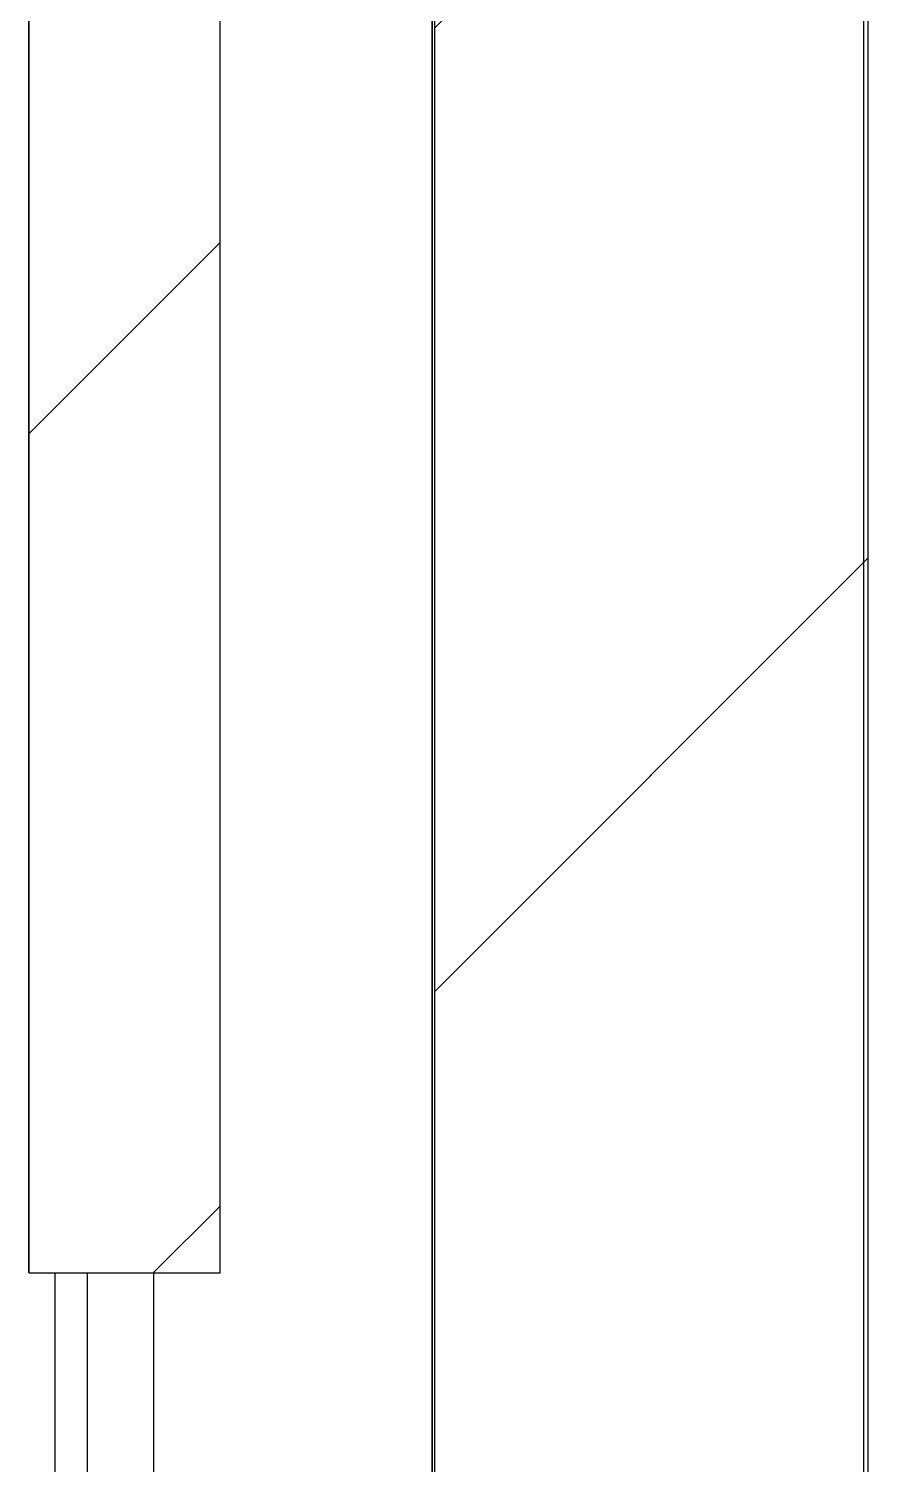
# Model space of a CAD drawing. Header units: millimetres. Extents: x 15 to 1192, y 5 to 836.
# Drawn here: x 577.47 to 581.38, y 325.71 to 332.4 of the extents above; entities that cross this region are included whole.
import ezdxf

# ---------------------------------------------------------------- set-up
doc = ezdxf.new("R2010")
doc.units = ezdxf.units.MM

msp = doc.modelspace()

# ---------------------------------------------------------------- hatches: boundary and pattern name
at = {"linetype": 'Continuous', "lineweight": 18}
h = msp.add_hatch(dxfattribs=at)
h.set_pattern_fill('ANSI31', style=0)
h.paths.add_polyline_path([(579.359, 342.8424), (579.359, 316.8424), (581.359, 316.8424), (581.359, 342.8424)], flags=0)
h = msp.add_hatch(dxfattribs=at)
h.set_pattern_fill('ANSI31', style=0)
h.paths.add_polyline_path([(579.359, 342.0018), (579.359, 318.2274), (581.379, 318.2274), (581.379, 342.0018)], flags=0)
h = msp.add_hatch(dxfattribs=at)
h.set_pattern_fill('ANSI31', style=0)
h.paths.add_polyline_path([(577.4687, 335.6006), (577.4687, 326.6006), (578.3587, 326.6006), (578.3587, 335.6006)], flags=0)

# ---------------------------------------------------------------- linework, layer by layer
at = {"color": 7, "linetype": 'Continuous', "lineweight": 25}
for p, q in [((579.3462, 316.8424), (579.3462, 342.8424)), ((579.359, 316.8424), (579.359, 342.8424)), ((581.359, 316.8424), (581.359, 342.8424)), ((579.3486, 318.2274), (579.3486, 342.0018)), ((579.359, 318.2274), (579.359, 342.0018)), ((581.379, 318.2274), (581.379, 342.0018)), ((577.4671, 326.6006), (577.4671, 335.6006)), ((577.4687, 326.6006), (577.4687, 335.6006)), ((578.3587, 326.6006), (578.3587, 335.6006)), ((577.4687, 326.6006), (577.4671, 326.6006)), ((577.4687, 326.6006), (578.3587, 326.6006)), ((577.5887, 326.6006), (577.5887, 324.3431)), ((577.7388, 326.6006), (577.7388, 324.3431)), ((578.0488, 326.6006), (578.0488, 324.3431))]:
    msp.add_line(p, q, dxfattribs=at)

doc.saveas('drawing.dxf')
